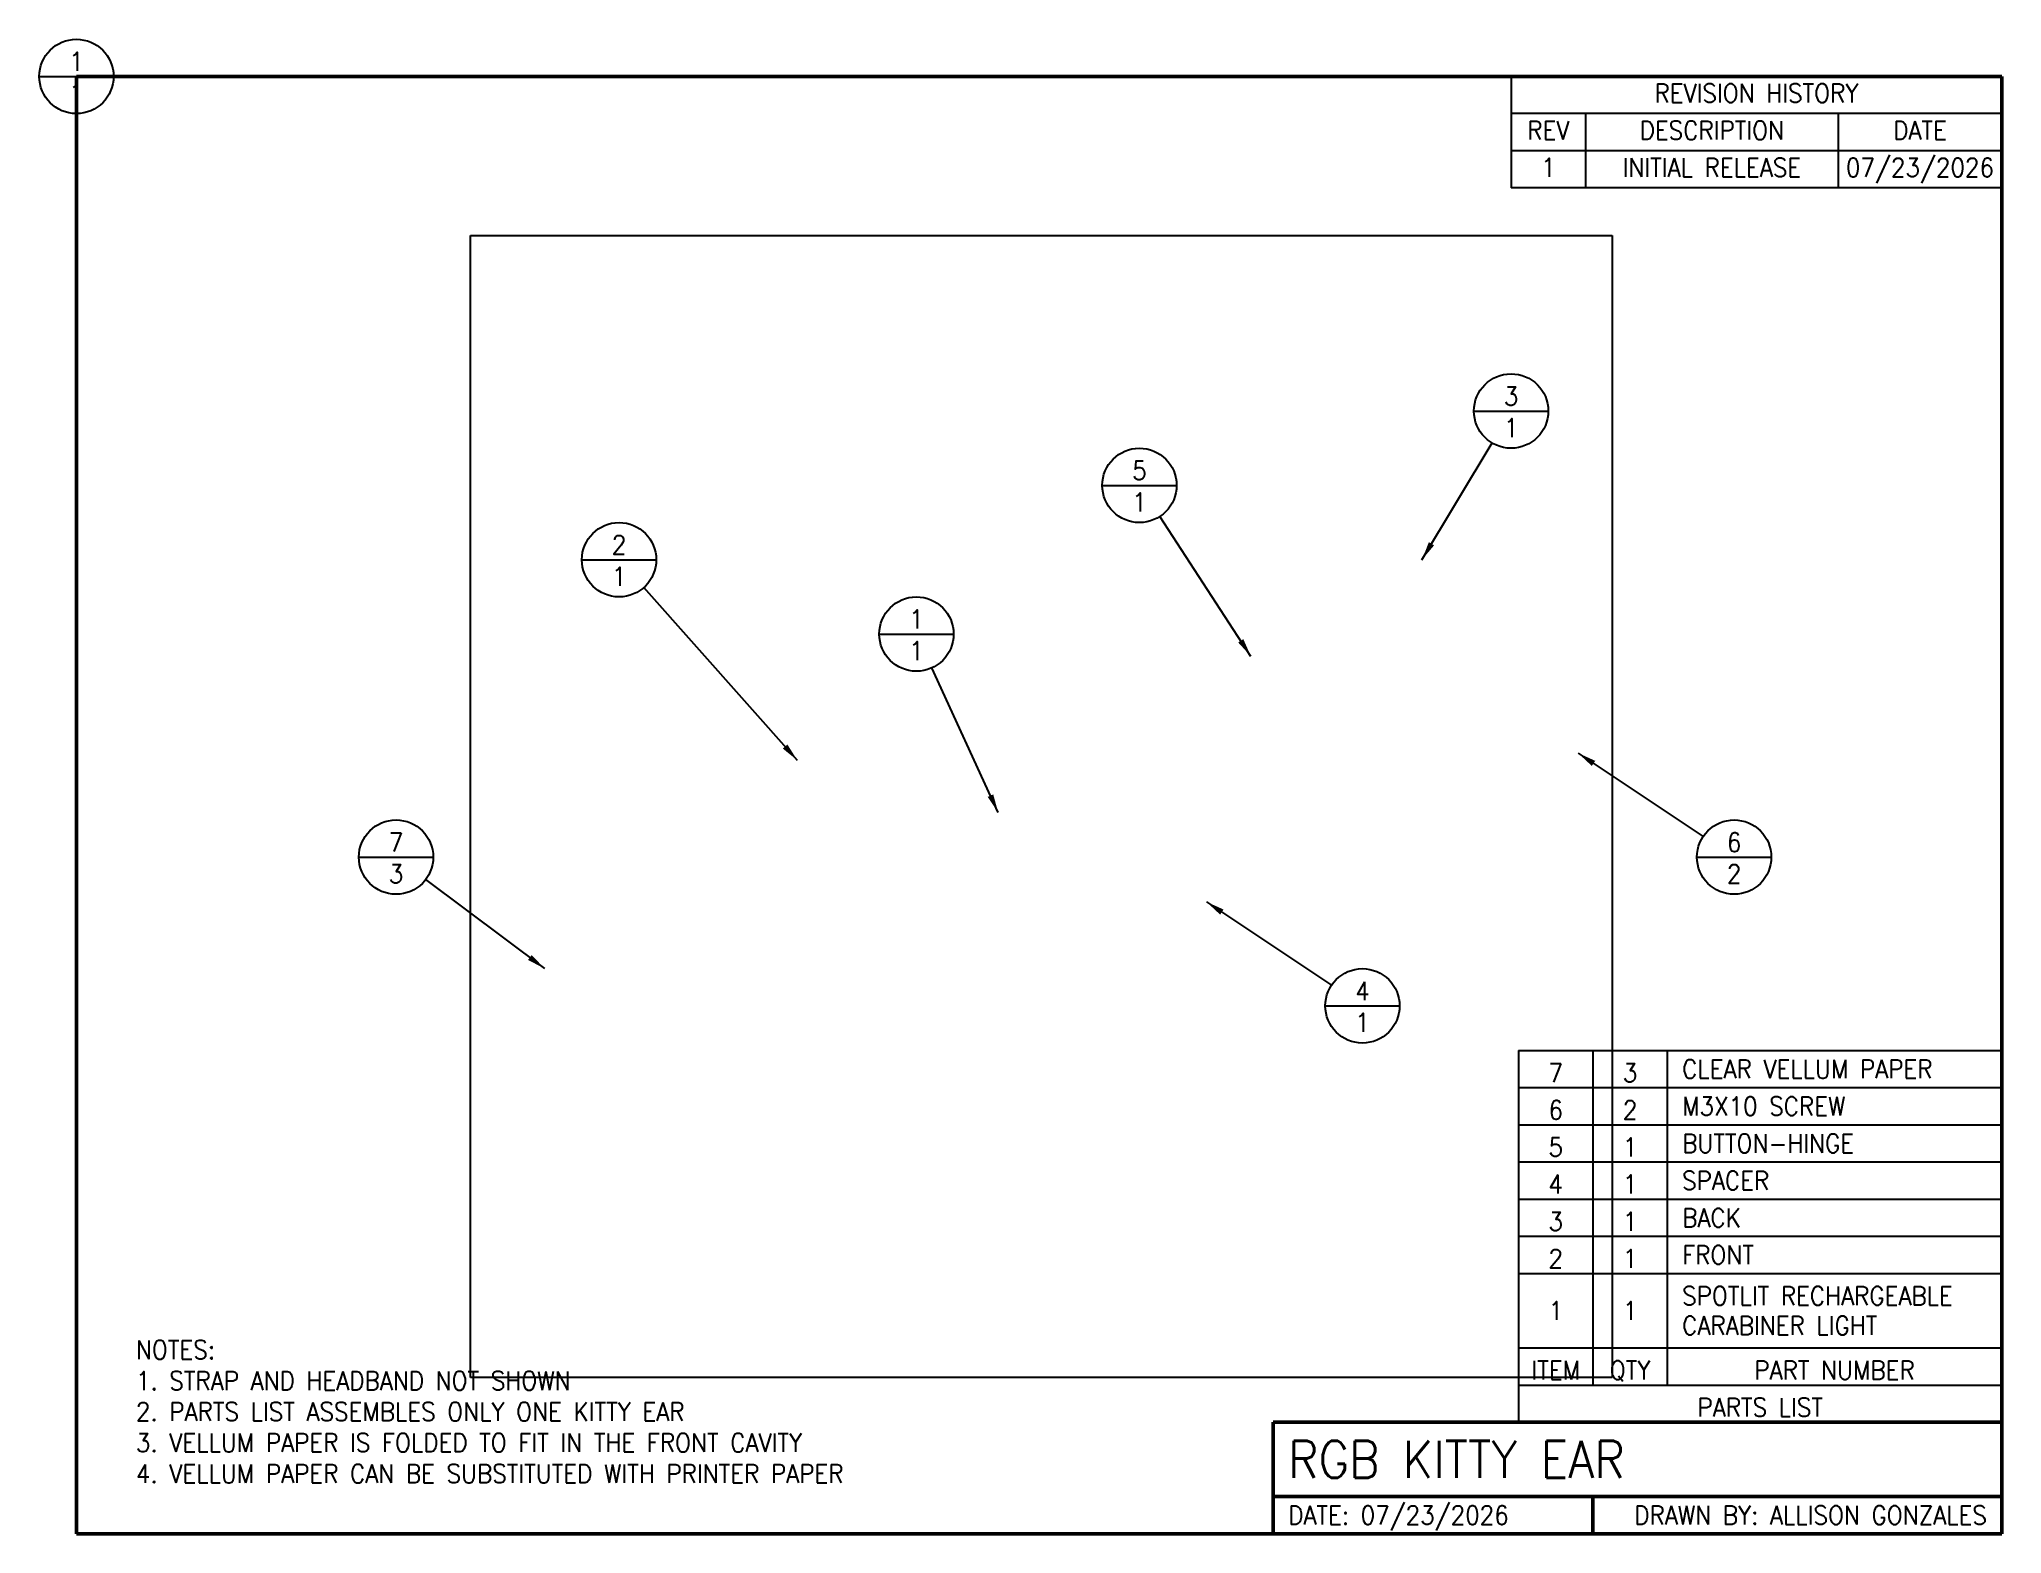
# Model space of a CAD drawing. Header units: millimetres. Extents: x -58 to 206, y -21 to 180.
import ezdxf
from ezdxf.enums import TextEntityAlignment as Align

# ---------------------------------------------------------------- set-up
doc = ezdxf.new("R2010")
doc.units = ezdxf.units.MM
doc.layers.get('0').update_dxf_attribs({"lineweight": 25})
doc.layers.add('construction', color=30, linetype='Continuous', lineweight=25, plot=False)
doc.layers.add('dimensions', color=18, linetype='Continuous', lineweight=25, true_color=0x000000)
doc.styles.add('textstyle3', font='Standard')
doc.styles.add('textstyle4', font='')
doc.styles.get('textstyle4').set_extended_font_data('Standard')
doc.dimstyles.new('QCADDimStyle', dxfattribs={"dimtxt": 2.5, "dimasz": 2.5, "dimexe": 1.25, "dimexo": 0.625, "dimtad": 1, "dimtoh": 1, "dimdec": 4, "dimdsep": 46, "dimtxsty": 'Standard', "dimcen": 0.09, "dimadec": 0, "dimazin": 2, "dimtfac": 1, "dimtdec": 4, "dimtofl": 0, "dimtmove": 2, "dimatfit": 3, "dimfxl": 1, "dimtolj": 1, "dimtzin": 0, "dimarcsym": 0})
picture_1 = doc.add_image_def('image1.png', size_in_pixel=(2048, 2048))

msp = doc.modelspace()

# ---------------------------------------------------------------- linework, layer by layer
at = {"layer": 'construction'}
msp.add_line((-58, 175), (-48, 175), dxfattribs=at)
msp.add_circle((-53, 175), 5, dxfattribs=at)
at = {"layer": 'dimensions', "lineweight": 50}
for p, q in [((-53, -21), (-53, 175)), ((-53, 175), (206, 175)), ((206, 175), (206, -21)), ((108, -6), (206, -6)), ((108, -21), (108, -6)), ((108, -16), (206, -16)), ((151, -21), (151, -16)), ((-53, -21), (206, -21))]:
    msp.add_line(p, q, dxfattribs=at)
at = {"layer": 'dimensions'}
for p, q in [((140, 175), (140, 160)), ((206, 170), (140, 170)), ((150, 170), (150, 160)), ((184, 170), (184, 160)), ((206, 165), (140, 165)), ((206, 160), (140, 160)), ((135, 130), (145, 130)), ((85, 120), (95, 120)), ((15, 110), (25, 110)), ((55, 100), (65, 100)), ((-15, 70), (-5, 70)), ((165, 70), (175, 70)), ((115, 50), (125, 50)), ((141, 44), (141, -6)), ((141, 44), (206, 44)), ((151, 44), (151, -1)), ((161, 44), (161, -1)), ((141, 39), (206, 39)), ((141, 34), (206, 34)), ((141, 29), (206, 29)), ((141, 24), (206, 24)), ((141, 19), (206, 19)), ((141, 14), (206, 14)), ((141, 4), (206, 4)), ((141, -1), (206, -1))]:
    msp.add_line(p, q, dxfattribs=at)
for centre in [(140, 130), (90, 120), (20, 110), (60, 100), (-10, 70), (170, 70), (120, 50)]:
    msp.add_circle(centre, 5, dxfattribs=at)

# ---------------------------------------------------------------- texts
at = {"layer": 'construction', "style": 'textstyle3'}
msp.add_text('1', height=2.5, dxfattribs=at).set_placement((-53, 175), align=Align.BOTTOM_CENTER)
msp.add_text('1', height=2.5, dxfattribs=at).set_placement((-53, 174), align=Align.TOP_CENTER)
at = {"layer": 'dimensions', "style": 'textstyle3'}
for s, p in [('REVISION HISTORY', (173, 174)), ('REV', (145, 169)), ('DESCRIPTION', (167, 169)), ('DATE', (195, 169)), ('1', (145, 164)), ('INITIAL RELEASE', (167, 164)), ('07/23/2026', (195, 164)), ('1', (140, 129)), ('1', (90, 119)), ('1', (20, 109)), ('1', (60, 99)), ('3', (-10, 69)), ('2', (170, 69)), ('1', (120, 49))]:
    msp.add_text(s, height=2.5, dxfattribs=at).set_placement(p, align=Align.TOP_CENTER)
for s, p in [('3', (140, 130)), ('5', (90, 120)), ('2', (20, 110)), ('1', (60, 100)), ('7', (-10, 70)), ('6', (170, 70)), ('4', (120, 50)), ('7', (146, 39)), ('3', (156, 39)), ('6', (146, 34)), ('2', (156, 34)), ('5', (146, 29)), ('1', (156, 29)), ('4', (146, 24)), ('1', (156, 24)), ('3', (146, 19)), ('1', (156, 19)), ('2', (146, 14)), ('1', (156, 14)), ('1', (146, 7)), ('1', (156, 7)), ('ITEM', (146, -1)), ('QTY', (156, -1)), ('PART NUMBER', (183.5, -1)), ('PARTS LIST', (173.5, -6))]:
    msp.add_text(s, height=2.5, dxfattribs=at).set_placement(p, align=Align.BOTTOM_CENTER)
for s, p in [('CLEAR VELLUM PAPER', (163, 41.5)), ('M3X10 SCREW', (163, 36.5)), ('BUTTON-HINGE', (163, 31.5)), ('SPACER', (163, 26.5)), ('BACK', (163, 21.5)), ('FRONT', (163, 16.5)), ('SPOTLIT RECHARGEABLE', (163, 11)), ('CARABINER LIGHT', (163, 7)), ('DATE: 07/23/2026', (110, -18.5))]:
    msp.add_text(s, height=2.5, dxfattribs=at).set_placement(p, align=Align.MIDDLE_LEFT)
at = {"layer": 'dimensions', "lineweight": 50, "style": 'textstyle3'}
msp.add_text('RGB KITTY EAR', height=5, dxfattribs=at).set_placement((110, -11), align=Align.MIDDLE_LEFT)
at = {"layer": 'dimensions', "style": 'textstyle3'}
msp.add_text('DRAWN BY: ALLISON GONZALES', height=2.5, dxfattribs=at).set_placement((204, -18.5), align=Align.MIDDLE_RIGHT)
at = {"layer": 'dimensions', "insert": (-45, 5), "char_height": 2.5, "attachment_point": 1, "style": 'textstyle4'}
msp.add_mtext('NOTES:\\P1. STRAP AND HEADBAND NOT SHOWN\\P2. PARTS LIST ASSEMBLES ONLY ONE KITTY EAR\\P3. VELLUM PAPER IS FOLDED TO FIT IN THE FRONT CAVITY\\P4. VELLUM PAPER CAN BE SUBSTITUTED WITH PRINTER PAPER', dxfattribs=at)

# ---------------------------------------------------------------- pictures from other files: only their frames are drawn
image = msp.add_image(picture_1, insert=(0, 0), size_in_units=(153.6, 153.6))
image.dxf.flags = 7

# ---------------------------------------------------------------- leaders
at = {"layer": 'dimensions'}
for points in [[(128, 110), (137.43, 125.71)], [(105, 97), (92.73, 115.81)], [(44, 83), (23.32, 106.26)], [(71, 76), (62.08, 95.45)], [(149, 84), (165.84, 72.77)], [(10, 55), (-6, 67)], [(99, 64), (115.84, 52.77)]]:
    msp.add_leader(points, dimstyle='QCADDimStyle', dxfattribs=at)

doc.saveas('drawing.dxf')
